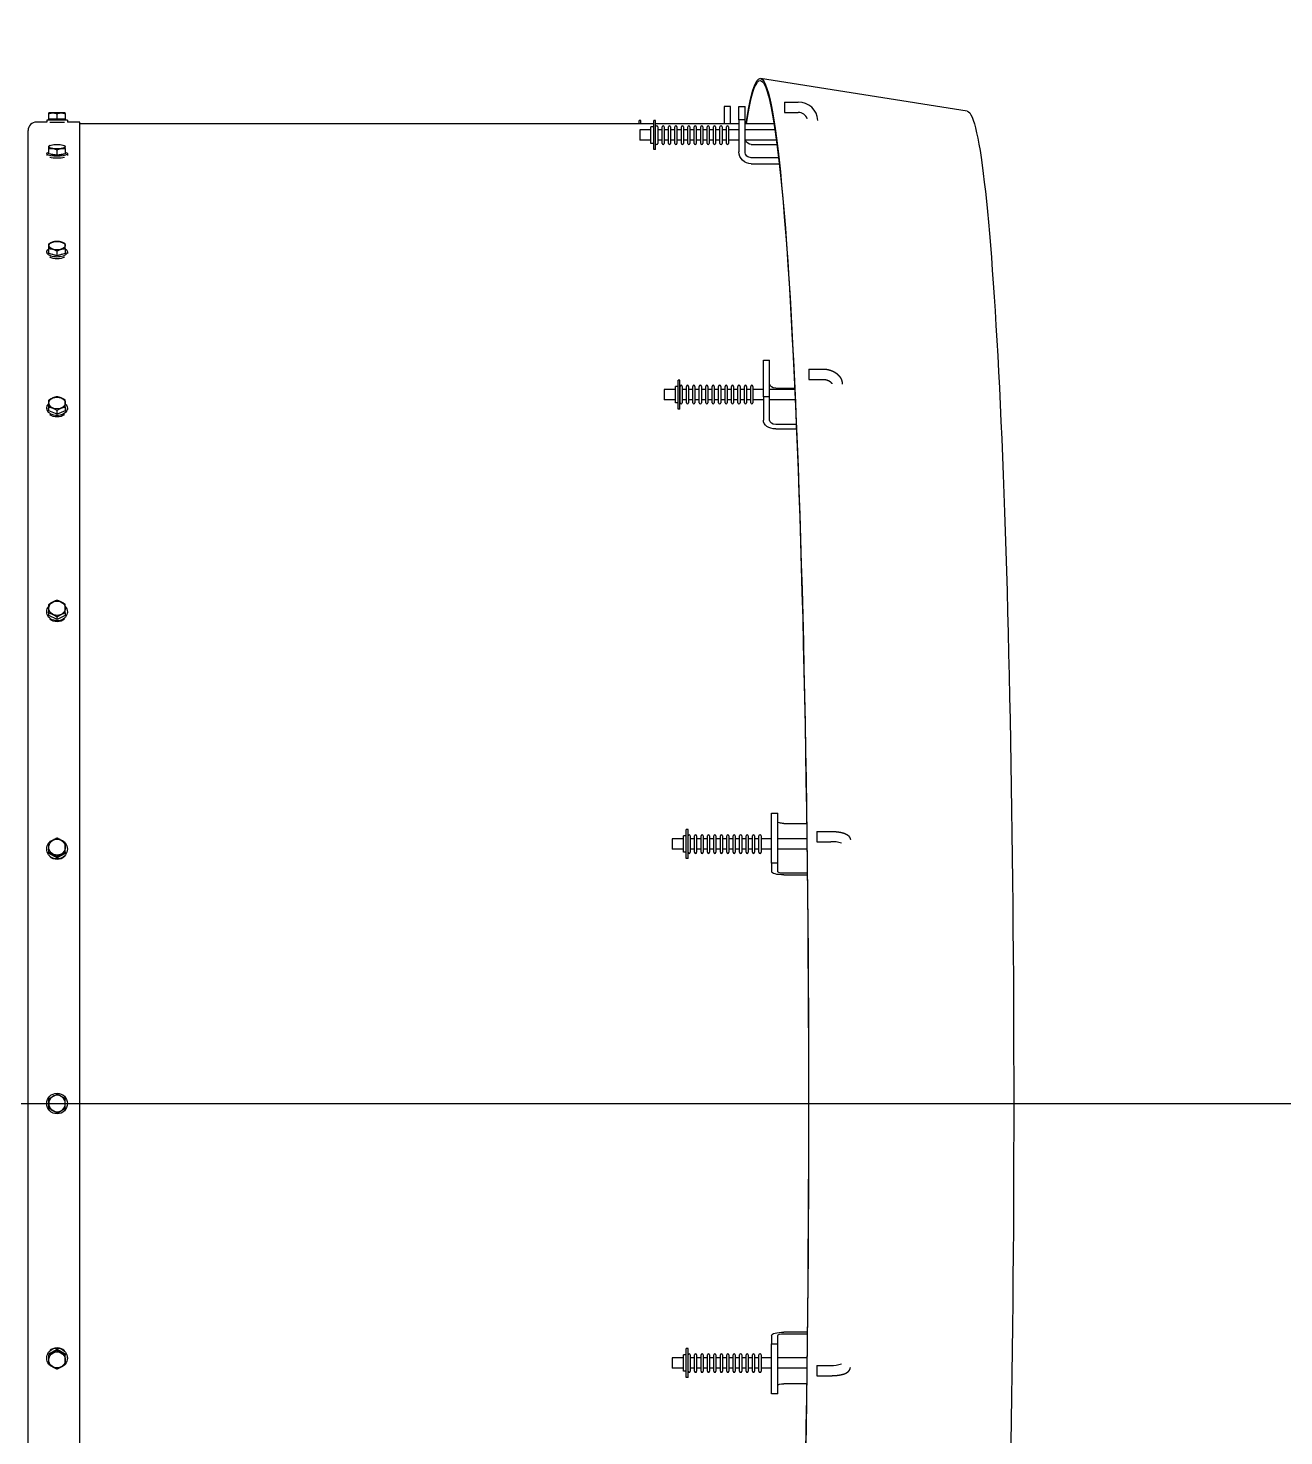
# Model space of a CAD drawing. Header units: millimetres. Extents: x -139278 to 641613, y -260926 to 217780.
# Drawn here: x 50557 to 51165, y 16317 to 16999 of the extents above; entities that cross this region are included whole.
import ezdxf

# ---------------------------------------------------------------- set-up
doc = ezdxf.new("R2010")
doc.units = ezdxf.units.MM

msp = doc.modelspace()

# ---------------------------------------------------------------- linework, layer by layer
for p, q in [((51011.708, 16958.841), (50911.597, 16974.697)), ((50894.028, 16961.131), (50894.028, 16952.814)), ((50897.028, 16961.131), (50894.028, 16961.131)), ((50897.028, 16952.814), (50897.028, 16961.131)), ((50901.12, 16954.661), (50901.12, 16961.131)), ((50901.12, 16961.131), (50904.12, 16961.131)), ((50904.12, 16954.661), (50904.12, 16961.131)), ((50923.146, 16963.294), (50929.853, 16963.294)), ((50923.146, 16963.294), (50923.146, 16958.294)), ((50565.88, 16953.564), (50560.88, 16953.564)), ((50575.88, 16954.551), (50565.88, 16954.551)), ((50565.88, 16954.551), (50565.88, 16953.564)), ((50566.88, 16957.693), (50566.88, 16958.051)), ((50574.88, 16958.051), (50566.88, 16958.051)), ((50566.88, 16955.051), (50566.88, 16957.693)), ((50570.88, 16955.051), (50566.88, 16955.051)), ((50567.309, 16953.551), (50574.451, 16953.551)), ((50567.53, 16955.051), (50567.53, 16954.551)), ((50570.88, 16955.051), (50570.88, 16957.693)), ((50574.88, 16955.051), (50570.88, 16955.051)), ((50574.23, 16955.051), (50574.23, 16954.551)), ((50574.88, 16957.693), (50574.88, 16958.051)), ((50574.88, 16957.693), (50574.88, 16955.051)), ((50575.88, 16954.551), (50575.88, 16953.564)), ((50581.88, 16953.564), (50575.88, 16953.564)), ((50581.88, 16478.314), (50581.88, 16953.564)), ((50852.746, 16952.814), (50852.746, 16954.307)), ((50853.637, 16954.307), (50852.746, 16954.307)), ((50853.637, 16952.814), (50853.637, 16954.307)), ((50859.839, 16954.068), (50859.839, 16954.307)), ((50860.73, 16954.307), (50859.839, 16954.307)), ((50859.839, 16940.234), (50859.839, 16954.068)), ((50860.73, 16954.068), (50860.73, 16954.307)), ((50860.73, 16940.234), (50860.73, 16954.068)), ((50901.12, 16954.661), (50901.12, 16939.206)), ((50904.12, 16954.661), (50901.12, 16954.661)), ((50904.12, 16939.206), (50904.12, 16954.661)), ((50923.146, 16958.294), (50929.853, 16958.294)), ((50556.88, 16478.314), (50556.88, 16949.564)), ((50859.839, 16952.814), (50581.88, 16952.814)), ((50853.085, 16949.771), (50853.085, 16949.686)), ((50858.502, 16949.771), (50853.085, 16949.771)), ((50853.085, 16949.686), (50853.085, 16944.771)), ((50859.839, 16951.271), (50858.502, 16951.271)), ((50858.502, 16951.134), (50858.502, 16951.271)), ((50858.502, 16943.271), (50858.502, 16951.134)), ((50901.12, 16952.814), (50860.73, 16952.814)), ((50860.764, 16949.771), (50860.73, 16949.771)), ((50860.764, 16943.271), (50860.764, 16951.271)), ((50861.764, 16951.271), (50861.764, 16943.271)), ((50863.883, 16949.771), (50861.764, 16949.771)), ((50863.883, 16943.271), (50863.883, 16951.271)), ((50864.883, 16951.271), (50864.883, 16943.271)), ((50867.001, 16949.771), (50864.883, 16949.771)), ((50867.001, 16943.271), (50867.001, 16951.271)), ((50868.001, 16951.271), (50868.001, 16943.271)), ((50870.12, 16949.771), (50868.001, 16949.771)), ((50870.12, 16943.271), (50870.12, 16951.271)), ((50871.12, 16951.271), (50871.12, 16943.271)), ((50873.238, 16949.771), (50871.12, 16949.771)), ((50873.238, 16943.271), (50873.238, 16951.271)), ((50874.238, 16951.271), (50874.238, 16943.271)), ((50876.357, 16949.771), (50874.238, 16949.771)), ((50876.357, 16943.271), (50876.357, 16951.271)), ((50877.357, 16951.271), (50877.357, 16943.271)), ((50879.475, 16949.771), (50877.357, 16949.771)), ((50879.475, 16943.271), (50879.475, 16951.271)), ((50880.475, 16951.271), (50880.475, 16943.271)), ((50882.594, 16949.771), (50880.475, 16949.771)), ((50882.594, 16943.271), (50882.594, 16951.271)), ((50883.594, 16951.271), (50883.594, 16943.271)), ((50885.712, 16949.771), (50883.594, 16949.771)), ((50885.712, 16943.271), (50885.712, 16951.271)), ((50886.712, 16951.271), (50886.712, 16943.271)), ((50888.831, 16949.771), (50886.712, 16949.771)), ((50888.831, 16943.271), (50888.831, 16951.271)), ((50889.831, 16951.271), (50889.831, 16943.271)), ((50891.949, 16949.771), (50889.831, 16949.771)), ((50891.949, 16943.271), (50891.949, 16951.271)), ((50892.949, 16951.271), (50892.949, 16943.271)), ((50895.068, 16949.771), (50892.949, 16949.771)), ((50895.068, 16943.271), (50895.068, 16951.271)), ((50896.068, 16951.271), (50896.068, 16943.271)), ((50901.12, 16949.771), (50896.068, 16949.771)), ((50918.135, 16952.814), (50904.12, 16952.814)), ((50918.596, 16949.771), (50904.12, 16949.771)), ((50567.337, 16942.185), (50566.88, 16941.959)), ((50566.88, 16941.704), (50566.88, 16941.959)), ((50566.88, 16940.76), (50566.88, 16941.704)), ((50566.88, 16938.208), (50566.88, 16940.76)), ((50570.88, 16937.611), (50570.88, 16940.163)), ((50574.423, 16942.185), (50574.88, 16941.959)), ((50574.88, 16941.704), (50574.88, 16941.959)), ((50574.88, 16940.76), (50574.88, 16941.704)), ((50574.88, 16940.76), (50574.88, 16938.208)), ((50858.502, 16944.771), (50853.085, 16944.771)), ((50859.839, 16943.271), (50858.502, 16943.271)), ((50860.73, 16940.234), (50859.839, 16940.234)), ((50860.764, 16944.771), (50860.73, 16944.771)), ((50863.883, 16944.771), (50861.764, 16944.771)), ((50867.001, 16944.771), (50864.883, 16944.771)), ((50870.12, 16944.771), (50868.001, 16944.771)), ((50873.238, 16944.771), (50871.12, 16944.771)), ((50876.357, 16944.771), (50874.238, 16944.771)), ((50879.475, 16944.771), (50877.357, 16944.771)), ((50882.594, 16944.771), (50880.475, 16944.771)), ((50885.712, 16944.771), (50883.594, 16944.771)), ((50888.831, 16944.771), (50886.712, 16944.771)), ((50891.949, 16944.771), (50889.831, 16944.771)), ((50895.068, 16944.771), (50892.949, 16944.771)), ((50901.12, 16944.771), (50896.068, 16944.771)), ((50919.289, 16944.771), (50904.12, 16944.771)), ((50907.12, 16942.779), (50919.547, 16942.779)), ((50565.88, 16938.323), (50565.88, 16937.37)), ((50570.88, 16937.611), (50566.88, 16938.208)), ((50574.88, 16938.208), (50570.88, 16937.611)), ((50575.88, 16938.323), (50575.88, 16937.37)), ((50920.327, 16936.308), (50907.12, 16936.308)), ((50907.12, 16933.41), (50920.651, 16933.41)), ((50566.88, 16893.778), (50566.88, 16894.624)), ((50566.88, 16892.312), (50566.88, 16893.778)), ((50566.88, 16890.024), (50566.88, 16892.312)), ((50574.88, 16893.778), (50574.88, 16894.624)), ((50574.88, 16892.312), (50574.88, 16893.778)), ((50574.88, 16892.312), (50574.88, 16890.024)), ((50565.88, 16890.747), (50565.88, 16889.892)), ((50570.88, 16888.87), (50566.88, 16890.024)), ((50570.88, 16888.87), (50570.88, 16891.158)), ((50574.88, 16890.024), (50570.88, 16888.87)), ((50575.88, 16890.747), (50575.88, 16889.892)), ((50912.94, 16820.553), (50912.94, 16838.231)), ((50912.94, 16838.231), (50915.94, 16838.231)), ((50915.94, 16820.553), (50915.94, 16838.231)), ((50934.966, 16834.014), (50934.966, 16829.014)), ((50934.966, 16834.014), (50941.673, 16834.014)), ((50864.905, 16824.114), (50864.905, 16823.382)), ((50870.322, 16824.114), (50864.905, 16824.114)), ((50870.322, 16824.442), (50870.322, 16825.614)), ((50871.659, 16825.614), (50870.322, 16825.614)), ((50870.322, 16817.614), (50870.322, 16824.442)), ((50871.659, 16826.59), (50871.659, 16828.651)), ((50872.55, 16828.651), (50871.659, 16828.651)), ((50871.659, 16814.577), (50871.659, 16826.59)), ((50872.55, 16826.59), (50872.55, 16828.651)), ((50872.55, 16814.577), (50872.55, 16826.59)), ((50872.584, 16824.114), (50872.55, 16824.114)), ((50872.584, 16817.614), (50872.584, 16825.614)), ((50873.584, 16825.614), (50873.584, 16817.614)), ((50875.703, 16824.114), (50873.584, 16824.114)), ((50875.703, 16817.614), (50875.703, 16825.614)), ((50876.703, 16825.614), (50876.703, 16817.614)), ((50878.821, 16824.114), (50876.703, 16824.114)), ((50878.821, 16817.614), (50878.821, 16825.614)), ((50879.821, 16825.614), (50879.821, 16817.614)), ((50881.94, 16824.114), (50879.821, 16824.114)), ((50881.94, 16817.614), (50881.94, 16825.614)), ((50882.94, 16825.614), (50882.94, 16817.614)), ((50885.058, 16824.114), (50882.94, 16824.114)), ((50885.058, 16817.614), (50885.058, 16825.614)), ((50886.058, 16825.614), (50886.058, 16817.614)), ((50888.177, 16824.114), (50886.058, 16824.114)), ((50888.177, 16817.614), (50888.177, 16825.614)), ((50889.177, 16825.614), (50889.177, 16817.614)), ((50891.295, 16824.114), (50889.177, 16824.114)), ((50891.295, 16817.614), (50891.295, 16825.614)), ((50892.295, 16825.614), (50892.295, 16817.614)), ((50894.414, 16824.114), (50892.295, 16824.114)), ((50894.414, 16817.614), (50894.414, 16825.614)), ((50895.414, 16825.614), (50895.414, 16817.614)), ((50897.533, 16824.114), (50895.414, 16824.114)), ((50897.533, 16817.614), (50897.533, 16825.614)), ((50898.533, 16825.614), (50898.533, 16817.614)), ((50900.651, 16824.114), (50898.533, 16824.114)), ((50900.651, 16817.614), (50900.651, 16825.614)), ((50901.651, 16825.614), (50901.651, 16817.614)), ((50903.77, 16824.114), (50901.651, 16824.114)), ((50903.77, 16817.614), (50903.77, 16825.614)), ((50904.77, 16825.614), (50904.77, 16817.614)), ((50906.888, 16824.114), (50904.77, 16824.114)), ((50906.888, 16817.614), (50906.888, 16825.614)), ((50907.888, 16825.614), (50907.888, 16817.614)), ((50912.94, 16824.114), (50907.888, 16824.114)), ((50928.151, 16824.114), (50915.94, 16824.114)), ((50918.94, 16824.796), (50928.12, 16824.796)), ((50934.966, 16829.014), (50941.673, 16829.014)), ((50566.88, 16817.539), (50566.88, 16818.921)), ((50566.88, 16815.651), (50566.88, 16817.539)), ((50574.88, 16817.539), (50574.88, 16818.921)), ((50574.88, 16815.651), (50574.88, 16817.539)), ((50864.905, 16823.382), (50864.905, 16819.114)), ((50870.322, 16819.114), (50864.905, 16819.114)), ((50871.659, 16817.614), (50870.322, 16817.614)), ((50872.584, 16819.114), (50872.55, 16819.114)), ((50875.703, 16819.114), (50873.584, 16819.114)), ((50878.821, 16819.114), (50876.703, 16819.114)), ((50881.94, 16819.114), (50879.821, 16819.114)), ((50885.058, 16819.114), (50882.94, 16819.114)), ((50888.177, 16819.114), (50886.058, 16819.114)), ((50891.295, 16819.114), (50889.177, 16819.114)), ((50894.414, 16819.114), (50892.295, 16819.114)), ((50897.533, 16819.114), (50895.414, 16819.114)), ((50900.651, 16819.114), (50898.533, 16819.114)), ((50903.77, 16819.114), (50901.651, 16819.114)), ((50906.888, 16819.114), (50904.77, 16819.114)), ((50912.94, 16819.114), (50907.888, 16819.114)), ((50912.94, 16820.553), (50912.94, 16809.24)), ((50915.94, 16820.553), (50912.94, 16820.553)), ((50915.94, 16809.24), (50915.94, 16820.553)), ((50928.378, 16819.114), (50915.94, 16819.114)), ((50565.88, 16815.064), (50565.88, 16814.366)), ((50566.88, 16813.783), (50566.88, 16815.651)), ((50570.88, 16812.151), (50566.88, 16813.783)), ((50570.88, 16812.151), (50570.88, 16814.019)), ((50574.88, 16813.783), (50570.88, 16812.151)), ((50574.88, 16815.651), (50574.88, 16813.783)), ((50575.88, 16815.064), (50575.88, 16814.366)), ((50872.55, 16814.577), (50871.659, 16814.577)), ((50928.897, 16807.118), (50918.94, 16807.118)), ((50918.94, 16804.997), (50928.985, 16804.997)), ((50565.88, 16716.432), (50565.88, 16715.939)), ((50566.88, 16718.182), (50566.88, 16720.005)), ((50566.88, 16716.001), (50566.88, 16718.182)), ((50566.88, 16714.68), (50566.88, 16716.001)), ((50574.88, 16718.182), (50574.88, 16720.005)), ((50574.88, 16716.001), (50574.88, 16718.182)), ((50574.88, 16716.001), (50574.88, 16714.68)), ((50575.88, 16716.432), (50575.88, 16715.939)), ((50570.88, 16712.681), (50566.88, 16714.68)), ((50574.88, 16714.68), (50570.88, 16712.681)), ((50570.88, 16712.681), (50570.88, 16714.002)), ((50916.88, 16594.743), (50916.88, 16618.891)), ((50916.88, 16618.891), (50919.88, 16618.891)), ((50919.88, 16594.743), (50919.88, 16618.891)), ((50922.88, 16613.974), (50933.892, 16613.974)), ((50874.262, 16606.47), (50868.845, 16606.47)), ((50868.845, 16606.47), (50868.845, 16604.617)), ((50875.599, 16607.97), (50874.262, 16607.97)), ((50874.262, 16605.006), (50874.262, 16607.97)), ((50876.49, 16611.007), (50875.599, 16611.007)), ((50875.599, 16605.792), (50875.599, 16611.007)), ((50875.599, 16596.934), (50875.599, 16605.792)), ((50876.49, 16605.792), (50876.49, 16611.007)), ((50876.524, 16606.47), (50876.49, 16606.47)), ((50876.49, 16596.934), (50876.49, 16605.792)), ((50876.524, 16599.97), (50876.524, 16607.97)), ((50877.524, 16607.97), (50877.524, 16599.97)), ((50879.643, 16606.47), (50877.524, 16606.47)), ((50879.643, 16599.97), (50879.643, 16607.97)), ((50880.643, 16607.97), (50880.643, 16599.97)), ((50882.761, 16606.47), (50880.643, 16606.47)), ((50882.761, 16599.97), (50882.761, 16607.97)), ((50883.761, 16607.97), (50883.761, 16599.97)), ((50885.88, 16606.47), (50883.761, 16606.47)), ((50885.88, 16599.97), (50885.88, 16607.97)), ((50886.88, 16607.97), (50886.88, 16599.97)), ((50888.998, 16606.47), (50886.88, 16606.47)), ((50888.998, 16599.97), (50888.998, 16607.97)), ((50889.998, 16607.97), (50889.998, 16599.97)), ((50892.117, 16606.47), (50889.998, 16606.47)), ((50892.117, 16599.97), (50892.117, 16607.97)), ((50893.117, 16607.97), (50893.117, 16599.97)), ((50895.236, 16606.47), (50893.117, 16606.47)), ((50895.236, 16599.97), (50895.236, 16607.97)), ((50896.236, 16607.97), (50896.236, 16599.97)), ((50898.354, 16606.47), (50896.236, 16606.47)), ((50898.354, 16599.97), (50898.354, 16607.97)), ((50899.354, 16607.97), (50899.354, 16599.97)), ((50901.473, 16606.47), (50899.354, 16606.47)), ((50901.473, 16599.97), (50901.473, 16607.97)), ((50902.473, 16607.97), (50902.473, 16599.97)), ((50904.591, 16606.47), (50902.473, 16606.47)), ((50904.591, 16599.97), (50904.591, 16607.97)), ((50905.591, 16607.97), (50905.591, 16599.97)), ((50907.71, 16606.47), (50905.591, 16606.47)), ((50907.71, 16599.97), (50907.71, 16607.97)), ((50908.71, 16607.97), (50908.71, 16599.97)), ((50910.828, 16606.47), (50908.71, 16606.47)), ((50910.828, 16599.97), (50910.828, 16607.97)), ((50911.828, 16607.97), (50911.828, 16599.97)), ((50916.88, 16606.47), (50911.828, 16606.47)), ((50933.99, 16606.47), (50919.88, 16606.47)), ((50938.906, 16610.094), (50938.906, 16605.094)), ((50938.906, 16610.094), (50945.613, 16610.094)), ((50565.88, 16601.573), (50565.88, 16601.317)), ((50566.88, 16602.479), (50566.88, 16604.619)), ((50566.88, 16600.153), (50566.88, 16602.479)), ((50566.88, 16599.469), (50566.88, 16600.153)), ((50570.88, 16597.24), (50566.88, 16599.469)), ((50574.88, 16599.469), (50570.88, 16597.24)), ((50574.88, 16602.479), (50574.88, 16604.619)), ((50574.88, 16600.153), (50574.88, 16602.479)), ((50574.88, 16600.153), (50574.88, 16599.469)), ((50575.88, 16601.573), (50575.88, 16601.317)), ((50868.845, 16604.617), (50868.845, 16601.47)), ((50874.262, 16601.47), (50868.845, 16601.47)), ((50874.262, 16599.97), (50874.262, 16605.006)), ((50875.599, 16599.97), (50874.262, 16599.97)), ((50876.524, 16601.47), (50876.49, 16601.47)), ((50879.643, 16601.47), (50877.524, 16601.47)), ((50882.761, 16601.47), (50880.643, 16601.47)), ((50885.88, 16601.47), (50883.761, 16601.47)), ((50888.998, 16601.47), (50886.88, 16601.47)), ((50892.117, 16601.47), (50889.998, 16601.47)), ((50895.236, 16601.47), (50893.117, 16601.47)), ((50898.354, 16601.47), (50896.236, 16601.47)), ((50901.473, 16601.47), (50899.354, 16601.47)), ((50904.591, 16601.47), (50902.473, 16601.47)), ((50907.71, 16601.47), (50905.591, 16601.47)), ((50910.828, 16601.47), (50908.71, 16601.47)), ((50916.88, 16601.47), (50911.828, 16601.47)), ((50934.052, 16601.47), (50919.88, 16601.47)), ((50938.906, 16605.094), (50945.613, 16605.094)), ((50570.88, 16597.24), (50570.88, 16597.924)), ((50876.49, 16596.934), (50875.599, 16596.934)), ((50916.88, 16594.743), (50916.88, 16590.602)), ((50919.88, 16594.743), (50916.88, 16594.743)), ((50919.88, 16590.602), (50919.88, 16594.743)), ((50934.185, 16589.826), (50922.88, 16589.826)), ((50922.88, 16589.049), (50934.194, 16589.049)), ((50311.567, 16478.314), (51096.616, 16478.314)), ((50556.88, 16007.064), (50556.88, 16478.314)), ((50566.88, 16480.625), (50570.88, 16482.934)), ((50566.88, 16478.314), (50566.88, 16480.625)), ((50566.88, 16476.002), (50566.88, 16478.314)), ((50574.88, 16480.625), (50570.88, 16482.934)), ((50574.88, 16478.314), (50574.88, 16480.625)), ((50574.88, 16476.002), (50574.88, 16478.314)), ((50581.88, 16003.064), (50581.88, 16478.314)), ((51096.616, 16478.314), (53486.516, 16478.314)), ((50570.88, 16473.694), (50566.88, 16476.002)), ((50570.88, 16473.694), (50574.88, 16476.002)), ((50934.194, 16367.578), (50922.88, 16367.578)), ((50916.88, 16366.025), (50916.88, 16361.884)), ((50916.88, 16361.884), (50919.88, 16361.884)), ((50916.88, 16337.736), (50916.88, 16361.884)), ((50919.88, 16361.884), (50919.88, 16366.025)), ((50919.88, 16337.736), (50919.88, 16361.884)), ((50922.88, 16366.802), (50934.185, 16366.802)), ((50565.88, 16355.054), (50565.88, 16355.31)), ((50566.88, 16357.158), (50570.88, 16359.388)), ((50566.88, 16357.158), (50566.88, 16356.474)), ((50566.88, 16354.149), (50566.88, 16356.474)), ((50566.88, 16352.008), (50566.88, 16354.149)), ((50570.88, 16359.388), (50570.88, 16358.704)), ((50570.88, 16359.388), (50574.88, 16357.158)), ((50574.88, 16357.158), (50574.88, 16356.474)), ((50574.88, 16354.149), (50574.88, 16356.474)), ((50574.88, 16352.008), (50574.88, 16354.149)), ((50575.88, 16355.054), (50575.88, 16355.31)), ((50868.845, 16355.157), (50868.845, 16352.01)), ((50874.262, 16355.157), (50868.845, 16355.157)), ((50874.262, 16351.622), (50874.262, 16356.657)), ((50875.599, 16356.657), (50874.262, 16356.657)), ((50875.599, 16350.836), (50875.599, 16359.694)), ((50876.49, 16359.694), (50875.599, 16359.694)), ((50876.49, 16350.836), (50876.49, 16359.694)), ((50876.524, 16355.157), (50876.49, 16355.157)), ((50876.524, 16348.657), (50876.524, 16356.657)), ((50877.524, 16356.657), (50877.524, 16348.657)), ((50879.643, 16355.157), (50877.524, 16355.157)), ((50879.643, 16348.657), (50879.643, 16356.657)), ((50880.643, 16356.657), (50880.643, 16348.657)), ((50882.761, 16355.157), (50880.643, 16355.157)), ((50882.761, 16348.657), (50882.761, 16356.657)), ((50883.761, 16356.657), (50883.761, 16348.657)), ((50885.88, 16355.157), (50883.761, 16355.157)), ((50885.88, 16348.657), (50885.88, 16356.657)), ((50886.88, 16356.657), (50886.88, 16348.657)), ((50888.998, 16355.157), (50886.88, 16355.157)), ((50888.998, 16348.657), (50888.998, 16356.657)), ((50889.998, 16356.657), (50889.998, 16348.657)), ((50892.117, 16355.157), (50889.998, 16355.157)), ((50892.117, 16348.657), (50892.117, 16356.657)), ((50893.117, 16356.657), (50893.117, 16348.657)), ((50895.236, 16355.157), (50893.117, 16355.157)), ((50895.236, 16348.657), (50895.236, 16356.657)), ((50896.236, 16356.657), (50896.236, 16348.657)), ((50898.354, 16355.157), (50896.236, 16355.157)), ((50898.354, 16348.657), (50898.354, 16356.657)), ((50899.354, 16356.657), (50899.354, 16348.657)), ((50901.473, 16355.157), (50899.354, 16355.157)), ((50901.473, 16348.657), (50901.473, 16356.657)), ((50902.473, 16356.657), (50902.473, 16348.657)), ((50904.591, 16355.157), (50902.473, 16355.157)), ((50904.591, 16348.657), (50904.591, 16356.657)), ((50905.591, 16356.657), (50905.591, 16348.657)), ((50907.71, 16355.157), (50905.591, 16355.157)), ((50907.71, 16348.657), (50907.71, 16356.657)), ((50908.71, 16356.657), (50908.71, 16348.657)), ((50910.828, 16355.157), (50908.71, 16355.157)), ((50910.828, 16348.657), (50910.828, 16356.657)), ((50911.828, 16356.657), (50911.828, 16348.657)), ((50916.88, 16355.157), (50911.828, 16355.157)), ((50934.052, 16355.157), (50919.88, 16355.157)), ((50868.845, 16352.01), (50868.845, 16350.157)), ((50874.262, 16350.157), (50868.845, 16350.157)), ((50874.262, 16348.657), (50874.262, 16351.622)), ((50875.599, 16348.657), (50874.262, 16348.657)), ((50875.599, 16345.62), (50875.599, 16350.836)), ((50876.49, 16345.62), (50876.49, 16350.836)), ((50876.524, 16350.157), (50876.49, 16350.157)), ((50879.643, 16350.157), (50877.524, 16350.157)), ((50882.761, 16350.157), (50880.643, 16350.157)), ((50885.88, 16350.157), (50883.761, 16350.157)), ((50888.998, 16350.157), (50886.88, 16350.157)), ((50892.117, 16350.157), (50889.998, 16350.157)), ((50895.236, 16350.157), (50893.117, 16350.157)), ((50898.354, 16350.157), (50896.236, 16350.157)), ((50901.473, 16350.157), (50899.354, 16350.157)), ((50904.591, 16350.157), (50902.473, 16350.157)), ((50907.71, 16350.157), (50905.591, 16350.157)), ((50910.828, 16350.157), (50908.71, 16350.157)), ((50916.88, 16350.157), (50911.828, 16350.157)), ((50933.99, 16350.157), (50919.88, 16350.157)), ((50938.906, 16351.534), (50945.613, 16351.534)), ((50938.906, 16351.534), (50938.906, 16346.534)), ((50876.49, 16345.62), (50875.599, 16345.62)), ((50933.892, 16342.654), (50922.88, 16342.654)), ((50938.906, 16346.534), (50945.613, 16346.534)), ((50919.88, 16337.736), (50916.88, 16337.736))]:
    msp.add_line(p, q)
msp.add_circle((50570.88, 16478.314), 5)
for centre, radius, start, end in [((50929.964, 16953.9), 9.394, 3.051047, 90.676851), ((50560.88, 16949.564), 4, 90, 180), ((50929.927, 16953.827), 4.467, 17.036027, 90.95707), ((50861.264, 16951.271), 0.5, 0, 180), ((50864.383, 16951.271), 0.5, 0, 180), ((50867.501, 16951.271), 0.5, 0, 180), ((50870.62, 16951.271), 0.5, 0, 180), ((50873.738, 16951.271), 0.5, 0, 180), ((50876.857, 16951.271), 0.5, 0, 180), ((50879.975, 16951.271), 0.5, 0, 180), ((50883.094, 16951.271), 0.5, 0, 180), ((50886.212, 16951.271), 0.5, 0, 180), ((50889.331, 16951.271), 0.5, 0, 180), ((50892.449, 16951.271), 0.5, 0, 180), ((50895.568, 16951.271), 0.5, 0, 180), ((50861.264, 16943.271), 0.5, 180, 0), ((50864.383, 16943.271), 0.5, 180, 0), ((50867.501, 16943.271), 0.5, 180, 0), ((50870.62, 16943.271), 0.5, 180, 0), ((50873.738, 16943.271), 0.5, 180, 0), ((50876.857, 16943.271), 0.5, 180, 0), ((50879.975, 16943.271), 0.5, 180, 0), ((50883.094, 16943.271), 0.5, 180, 0), ((50886.212, 16943.271), 0.5, 180, 0), ((50889.331, 16943.271), 0.5, 180, 0), ((50892.449, 16943.271), 0.5, 180, 0), ((50895.568, 16943.271), 0.5, 180, 0), ((50873.084, 16825.614), 0.5, 0, 180), ((50876.203, 16825.614), 0.5, 0, 180), ((50879.321, 16825.614), 0.5, 0, 180), ((50882.44, 16825.614), 0.5, 0, 180), ((50885.558, 16825.614), 0.5, 0, 180), ((50888.677, 16825.614), 0.5, 0, 180), ((50891.795, 16825.614), 0.5, 0, 180), ((50894.914, 16825.614), 0.5, 0, 180), ((50898.033, 16825.614), 0.5, 0, 180), ((50901.151, 16825.614), 0.5, 0, 180), ((50904.27, 16825.614), 0.5, 0, 180), ((50907.388, 16825.614), 0.5, 0, 180), ((50873.084, 16817.614), 0.5, 180, 0), ((50876.203, 16817.614), 0.5, 180, 0), ((50879.321, 16817.614), 0.5, 180, 0), ((50882.44, 16817.614), 0.5, 180, 0), ((50885.558, 16817.614), 0.5, 180, 0), ((50888.677, 16817.614), 0.5, 180, 0), ((50891.795, 16817.614), 0.5, 180, 0), ((50894.914, 16817.614), 0.5, 180, 0), ((50898.033, 16817.614), 0.5, 180, 0), ((50901.151, 16817.614), 0.5, 180, 0), ((50904.27, 16817.614), 0.5, 180, 0), ((50907.388, 16817.614), 0.5, 180, 0), ((50877.024, 16607.97), 0.5, 0, 180), ((50880.143, 16607.97), 0.5, 0, 180), ((50883.261, 16607.97), 0.5, 0, 180), ((50886.38, 16607.97), 0.5, 0, 180), ((50889.498, 16607.97), 0.5, 0, 180), ((50892.617, 16607.97), 0.5, 0, 180), ((50895.736, 16607.97), 0.5, 0, 180), ((50898.854, 16607.97), 0.5, 0, 180), ((50901.973, 16607.97), 0.5, 0, 180), ((50905.091, 16607.97), 0.5, 0, 180), ((50908.21, 16607.97), 0.5, 0, 180), ((50911.328, 16607.97), 0.5, 0, 180), ((50877.024, 16599.97), 0.5, 180, 0), ((50880.143, 16599.97), 0.5, 180, 0), ((50883.261, 16599.97), 0.5, 180, 0), ((50886.38, 16599.97), 0.5, 180, 0), ((50889.498, 16599.97), 0.5, 180, 0), ((50892.617, 16599.97), 0.5, 180, 0), ((50895.736, 16599.97), 0.5, 180, 0), ((50898.854, 16599.97), 0.5, 180, 0), ((50901.973, 16599.97), 0.5, 180, 0), ((50905.091, 16599.97), 0.5, 180, 0), ((50908.21, 16599.97), 0.5, 180, 0), ((50911.328, 16599.97), 0.5, 180, 0), ((50946.315, 16591.707), 13.405, 70.658307, 93.001616), ((50570.88, 16478.314), 4, 0, 180), ((50570.88, 16478.314), 4, 180, 0), ((50877.024, 16356.657), 0.5, 0, 180), ((50880.143, 16356.657), 0.5, 0, 180), ((50883.261, 16356.657), 0.5, 0, 180), ((50886.38, 16356.657), 0.5, 0, 180), ((50889.498, 16356.657), 0.5, 0, 180), ((50892.617, 16356.657), 0.5, 0, 180), ((50895.736, 16356.657), 0.5, 0, 180), ((50898.854, 16356.657), 0.5, 0, 180), ((50901.973, 16356.657), 0.5, 0, 180), ((50905.091, 16356.657), 0.5, 0, 180), ((50908.21, 16356.657), 0.5, 0, 180), ((50911.328, 16356.657), 0.5, 0, 180), ((50877.024, 16348.657), 0.5, 180, 0), ((50880.143, 16348.657), 0.5, 180, 0), ((50883.261, 16348.657), 0.5, 180, 0), ((50886.38, 16348.657), 0.5, 180, 0), ((50889.498, 16348.657), 0.5, 180, 0), ((50892.617, 16348.657), 0.5, 180, 0), ((50895.736, 16348.657), 0.5, 180, 0), ((50898.854, 16348.657), 0.5, 180, 0), ((50901.973, 16348.657), 0.5, 180, 0), ((50905.091, 16348.657), 0.5, 180, 0), ((50908.21, 16348.657), 0.5, 180, 0), ((50911.328, 16348.657), 0.5, 180, 0), ((50946.315, 16364.921), 13.405, 266.998384, 289.341693)]:
    msp.add_arc(centre, radius, start, end)
at = {"extrusion": (0, 0, -1)}
for centre, major_axis, ratio, start_param, end_param in [((50911.422, 16478.314), (0, 496.397), 0.0471601, 5.9850568, 7.8539816), ((50911.423, 16478.314), (0, 495.385), 0.0471601, 5.9917817, 7.8539816), ((51011.539, 16478.314), (0, 480.541), 0.0471601, 0.0074693, 1.5707963), ((50570.88, 16941.704), (4, 0), 0.258819, 3.1415927, 6.2831853), ((50570.88, 16941.704), (4, 0), 0.258819, 0, 3.1415927), ((50907.12, 16945.676), (-3, 0), 0.9659258, 4.712389, 5.9653422), ((50570.88, 16938.323), (5, 0), 0.258819, 0, 3.7850938), ((50570.88, 16937.357), (-5, 0), 0.258819, 3.9169902, 5.5077878), ((50570.88, 16938.323), (3.35, 0), 0.258819, 0.2690195, 2.8725732), ((50570.88, 16938.323), (5, 0), 0.258819, 5.6396842, 6.2831853), ((50907.12, 16939.206), (6, 0), 0.9659258, 1.5707963, 3.1415927), ((50907.12, 16939.206), (3, 0), 0.9659258, 1.5707963, 3.1415927), ((50570.88, 16890.747), (-5, 0), 0.5, 3.1415927, 6.9266864), ((50570.88, 16893.778), (-4, 0), 0.5, 6.2831853, 9.424778), ((50570.88, 16893.778), (-4, 0), 0.5, 3.1415927, 6.2831853), ((50570.88, 16890.747), (-5, 0), 0.5, 2.4980915, 3.1415927), ((50570.88, 16889.881), (5, 0), 0.5, 0.7753975, 2.3661952), ((50570.88, 16890.747), (3.35, 0), 0.5, 1.8510217, 2.3373196), ((50570.88, 16890.747), (-3.35, 0), 0.5, 3.9458657, 4.4321636), ((50918.94, 16826.917), (-3, 0), 0.7071068, 4.712389, 6.2831853), ((50570.88, 16815.064), (5, 0), 0.7071068, 0, 3.7850938), ((50570.88, 16817.539), (-4, 0), 0.7071068, 6.2831853, 9.424778), ((50570.88, 16817.539), (-4, 0), 0.7071068, 3.1415927, 6.2831853), ((50570.88, 16815.064), (5, 0), 0.7071068, 5.6396842, 6.2831853), ((50570.88, 16814.357), (-5, 0), 0.7071068, 3.9169902, 5.5077878), ((50918.94, 16809.24), (-6, 0), 0.7071068, 4.712389, 6.2831853), ((50918.94, 16809.24), (-3, 0), 0.7071068, 4.712389, 6.2831853), ((50570.88, 16718.182), (-4, 0), 0.8660254, 6.2831853, 9.424778), ((50570.88, 16716.432), (-5, 0), 0.8660254, 3.1415927, 6.9266864), ((50570.88, 16718.182), (-4, 0), 0.8660254, 3.1415927, 6.2831853), ((50570.88, 16716.432), (5, 0), 0.8660254, 5.6396842, 6.2831853), ((50570.88, 16715.932), (-5, 0), 0.8660254, 3.9169902, 5.5077878), ((50922.88, 16614.75), (3, 0), 0.258819, 1.5707963, 3.1415927), ((50570.88, 16602.479), (-4, 0), 0.9659258, 6.2831853, 9.424778), ((50570.88, 16601.573), (5, 0), 0.9659258, 3.872056, 4.4735747), ((50570.88, 16601.573), (5, 0), 0.9659258, 4.9512033, 5.552722), ((50570.88, 16601.573), (-5, 0), 0.9659258, 3.1415927, 6.9266864), ((50570.88, 16602.479), (-4, 0), 0.9659258, 3.1415927, 6.2831853), ((50570.88, 16601.573), (5, 0), 0.9659258, 5.6396842, 6.2831853), ((50570.88, 16601.314), (5, 0), 0.9659258, 0.7753975, 2.3661952), ((50922.88, 16590.602), (6, 0), 0.258819, 1.5707963, 3.1415927), ((50922.88, 16590.602), (3, 0), 0.258819, 1.5707963, 3.1415927), ((50911.422, 16478.314), (0, 496.397), 0.0471601, 1.5707963, 3.4397212), ((50911.423, 16478.314), (0, 495.385), 0.0471601, 1.5707963, 3.4329962), ((51011.539, 16478.314), (0, 480.541), 0.0471601, 1.5707963, 3.1341234), ((50922.88, 16366.025), (-6, 0), 0.258819, 6.2831853, 7.8539816), ((50570.88, 16355.054), (5, 0), 0.9659258, 2.4980915, 6.2831853), ((50922.88, 16366.025), (-3, 0), 0.258819, 6.2831853, 7.8539816), ((50570.88, 16354.149), (-4, 0), 0.9659258, 6.2831853, 9.424778), ((50570.88, 16354.149), (-4, 0), 0.9659258, 3.1415927, 6.2831853), ((50570.88, 16355.313), (5, 0), 0.9659258, 3.9169902, 5.5077878), ((50570.88, 16355.054), (-5, 0), 0.9659258, 3.1415927, 3.7850938), ((50570.88, 16355.054), (-5, 0), 0.9659258, 4.9512033, 5.552722), ((50570.88, 16355.054), (-5, 0), 0.9659258, 3.872056, 4.4735747), ((50922.88, 16341.877), (-3, 0), 0.258819, 6.2831853, 7.8539816)]:
    msp.add_ellipse(centre, major_axis=major_axis, ratio=ratio, start_param=start_param, end_param=end_param, dxfattribs=at)
for points in [[(50566.88, 16957.693), (50568.88, 16958.359), (50570.88, 16957.693)], [(50570.88, 16957.693), (50572.88, 16958.359), (50574.88, 16957.693)], [(50566.88, 16940.76), (50568.88, 16941.105), (50570.88, 16940.163)], [(50570.88, 16940.163), (50572.88, 16941.105), (50574.88, 16940.76)], [(50570.88, 16895.778), (50568.88, 16895.778), (50566.88, 16894.624)], [(50566.88, 16892.312), (50568.88, 16892.312), (50570.88, 16891.158)], [(50574.88, 16894.624), (50572.88, 16895.778), (50570.88, 16895.778)], [(50570.88, 16891.158), (50572.88, 16892.312), (50574.88, 16892.312)], [(50570.88, 16820.553), (50568.88, 16820.208), (50566.88, 16818.921)], [(50574.88, 16818.921), (50572.88, 16820.208), (50570.88, 16820.553)], [(50566.88, 16815.651), (50568.88, 16815.306), (50570.88, 16814.019)], [(50570.88, 16814.019), (50572.88, 16815.306), (50574.88, 16815.651)], [(50570.88, 16722.004), (50568.88, 16721.338), (50566.88, 16720.005)], [(50574.88, 16720.005), (50572.88, 16721.338), (50570.88, 16722.004)], [(50566.88, 16716.001), (50568.88, 16715.335), (50570.88, 16714.002)], [(50570.88, 16714.002), (50572.88, 16715.335), (50574.88, 16716.001)], [(50570.88, 16606.849), (50568.88, 16605.906), (50566.88, 16604.619)], [(50574.88, 16604.619), (50572.88, 16605.906), (50570.88, 16606.849)], [(50566.88, 16600.153), (50568.88, 16599.211), (50570.88, 16597.924)], [(50570.88, 16597.924), (50572.88, 16599.211), (50574.88, 16600.153)], [(50570.88, 16358.704), (50568.88, 16357.417), (50566.88, 16356.474)], [(50574.88, 16356.474), (50572.88, 16357.417), (50570.88, 16358.704)], [(50566.88, 16352.008), (50568.88, 16350.721), (50570.88, 16349.779)], [(50570.88, 16349.779), (50572.88, 16350.721), (50574.88, 16352.008)]]:
    msp.add_rational_spline(points, [0.866137607336, 1, 0.866137607336], degree=2)
for points, knots in [([(50941.673, 16834.014), (50941.894, 16834.012), (50942.116, 16834.006), (50942.337, 16833.996), (50942.558, 16833.982), (50942.778, 16833.964), (50942.998, 16833.942), (50943.217, 16833.917), (50943.436, 16833.887), (50943.654, 16833.853), (50943.871, 16833.816), (50944.087, 16833.774), (50944.302, 16833.729), (50944.516, 16833.679), (50944.728, 16833.626), (50944.939, 16833.569), (50945.148, 16833.508), (50945.356, 16833.443), (50945.562, 16833.374), (50945.766, 16833.301), (50945.969, 16833.224), (50946.169, 16833.144), (50946.367, 16833.059), (50946.564, 16832.971), (50946.758, 16832.878), (50946.949, 16832.782), (50947.138, 16832.681), (50947.325, 16832.577), (50947.509, 16832.469), (50947.685, 16832.36), (50947.859, 16832.247), (50948.029, 16832.131), (50948.197, 16832.011), (50948.361, 16831.887), (50948.523, 16831.759), (50948.681, 16831.628), (50948.835, 16831.493), (50948.987, 16831.354), (50949.134, 16831.211), (50949.278, 16831.065), (50949.417, 16830.915), (50949.553, 16830.761), (50949.684, 16830.604), (50949.799, 16830.459), (50949.91, 16830.311), (50950.017, 16830.16), (50950.12, 16830.007), (50950.22, 16829.85), (50950.315, 16829.691), (50950.405, 16829.53), (50950.491, 16829.366), (50950.573, 16829.199), (50950.65, 16829.03), (50950.722, 16828.858), (50950.789, 16828.685), (50950.851, 16828.509), (50950.908, 16828.331), (50950.957, 16828.162), (50951.001, 16827.991), (50951.041, 16827.818), (50951.075, 16827.644), (50951.104, 16827.47), (50951.128, 16827.294), (50951.147, 16827.118), (50951.161, 16826.941), (50951.169, 16826.764), (50951.172, 16826.617)], [0, 0, 0.0252615, 0.0505229, 0.0757844, 0.1010458, 0.1263073, 0.1515687, 0.1768302, 0.2020916, 0.2273531, 0.2526146, 0.277876, 0.3031375, 0.3283989, 0.3536604, 0.3788663, 0.4040723, 0.4292782, 0.4544842, 0.4796902, 0.5048961, 0.5301021, 0.555308, 0.580514, 0.6057199, 0.6309259, 0.6561319, 0.6813378, 0.7065438, 0.7310524, 0.7555611, 0.7800698, 0.8045784, 0.8290871, 0.8535958, 0.8781044, 0.9026131, 0.9271218, 0.9516304, 0.9761391, 1.0006478, 1.0251564, 1.0496651, 1.0717635, 1.0938619, 1.1159603, 1.1380587, 1.1601572, 1.1822556, 1.204354, 1.2264524, 1.2485508, 1.2706492, 1.2927476, 1.314846, 1.3369444, 1.3590428, 1.3799474, 1.400852, 1.4217566, 1.4426611, 1.4635657, 1.4844703, 1.5053749, 1.5262795, 1.547184, 1.5645751, 1.5645751]), ([(50941.673, 16829.014), (50941.814, 16829.012), (50941.956, 16829.008), (50942.097, 16829.001), (50942.238, 16828.992), (50942.378, 16828.98), (50942.518, 16828.965), (50942.656, 16828.947), (50942.793, 16828.927), (50942.93, 16828.905), (50943.064, 16828.88), (50943.197, 16828.852), (50943.327, 16828.823), (50943.456, 16828.791), (50943.583, 16828.756), (50943.708, 16828.72), (50943.831, 16828.681), (50943.951, 16828.641), (50944.069, 16828.598), (50944.184, 16828.553), (50944.297, 16828.507), (50944.405, 16828.46), (50944.51, 16828.411), (50944.613, 16828.361), (50944.712, 16828.309), (50944.808, 16828.256), (50944.901, 16828.203), (50944.991, 16828.148), (50945.078, 16828.092), (50945.16, 16828.036), (50945.24, 16827.979), (50945.316, 16827.921), (50945.389, 16827.863), (50945.458, 16827.804), (50945.524, 16827.746), (50945.586, 16827.688), (50945.644, 16827.63), (50945.699, 16827.572), (50945.75, 16827.515), (50945.798, 16827.458), (50945.842, 16827.403), (50945.887, 16827.341), (50945.929, 16827.281), (50945.966, 16827.223), (50945.999, 16827.165), (50946.029, 16827.11), (50946.056, 16827.055), (50946.079, 16827.003), (50946.099, 16826.952), (50946.116, 16826.902), (50946.131, 16826.854), (50946.134, 16826.843)], [0, 0, 0.027094, 0.054188, 0.0812819, 0.1083759, 0.1354699, 0.1625639, 0.1896579, 0.2167519, 0.2438458, 0.2709398, 0.2978607, 0.3247816, 0.3517025, 0.3786234, 0.4055443, 0.4324652, 0.4593861, 0.486307, 0.5132279, 0.5401488, 0.5667187, 0.5932886, 0.6198584, 0.6464283, 0.6729982, 0.699568, 0.7261379, 0.7527078, 0.7792776, 0.8058475, 0.8326194, 0.8593913, 0.8861632, 0.9129351, 0.939707, 0.9664789, 0.9932508, 1.0200227, 1.0467946, 1.0735665, 1.1035302, 1.133494, 1.1634577, 1.1934214, 1.2233851, 1.2533488, 1.2833125, 1.3132762, 1.3432399, 1.3732036, 1.3805331, 1.3805331]), ([(50945.613, 16610.094), (50945.817, 16610.093), (50946.021, 16610.091), (50946.225, 16610.087), (50946.429, 16610.083), (50946.632, 16610.076), (50946.835, 16610.068), (50947.037, 16610.059), (50947.238, 16610.049), (50947.438, 16610.037), (50947.637, 16610.023), (50947.836, 16610.008), (50948.033, 16609.992), (50948.229, 16609.975), (50948.414, 16609.957), (50948.597, 16609.937), (50948.779, 16609.917), (50948.96, 16609.895), (50949.139, 16609.872), (50949.317, 16609.848), (50949.493, 16609.822), (50949.667, 16609.795), (50949.839, 16609.767), (50950.01, 16609.737), (50950.179, 16609.707), (50950.346, 16609.675), (50950.511, 16609.641), (50950.674, 16609.606), (50950.853, 16609.566), (50951.03, 16609.523), (50951.205, 16609.479), (50951.377, 16609.433), (50951.547, 16609.385), (50951.715, 16609.335), (50951.88, 16609.282), (50952.043, 16609.227), (50952.204, 16609.17), (50952.364, 16609.109), (50952.521, 16609.046), (50952.677, 16608.978), (50952.832, 16608.907), (50952.985, 16608.832), (50953.136, 16608.752), (50953.287, 16608.667), (50953.438, 16608.575), (50953.588, 16608.475), (50953.739, 16608.366), (50953.891, 16608.246), (50954.042, 16608.114), (50954.194, 16607.967), (50954.273, 16607.882), (50954.352, 16607.793), (50954.43, 16607.697), (50954.507, 16607.596), (50954.583, 16607.489), (50954.656, 16607.375), (50954.717, 16607.272), (50954.775, 16607.164), (50954.831, 16607.05), (50954.883, 16606.932), (50954.931, 16606.808), (50954.974, 16606.68), (50955.013, 16606.548), (50955.045, 16606.411), (50955.072, 16606.272), (50955.084, 16606.191)], [0, 0, 0.0267182, 0.0534364, 0.0801546, 0.1068728, 0.1335909, 0.1603091, 0.1870273, 0.2137455, 0.2404637, 0.2671819, 0.2939001, 0.3206183, 0.3473365, 0.3727368, 0.3981371, 0.4235375, 0.4489378, 0.4743381, 0.4997385, 0.5251388, 0.5505392, 0.5759395, 0.6013398, 0.6267402, 0.6521405, 0.6775409, 0.7029412, 0.7313147, 0.7596882, 0.7880616, 0.8164351, 0.8448086, 0.8731821, 0.9015556, 0.9299291, 0.9583026, 0.986676, 1.0150495, 1.043423, 1.0717965, 1.10017, 1.1281896, 1.1562092, 1.1842289, 1.2122485, 1.2402681, 1.2682878, 1.2963074, 1.324327, 1.339122, 1.3539171, 1.3687121, 1.3835071, 1.3983022, 1.4130972, 1.4258249, 1.4385526, 1.4512803, 1.464008, 1.4767357, 1.4894634, 1.5021911, 1.5149187, 1.5276464, 1.5348112, 1.5348112]), ([(50945.613, 16346.534), (50945.817, 16346.534), (50946.021, 16346.536), (50946.225, 16346.54), (50946.429, 16346.545), (50946.632, 16346.551), (50946.835, 16346.559), (50947.037, 16346.568), (50947.238, 16346.579), (50947.438, 16346.591), (50947.637, 16346.604), (50947.836, 16346.619), (50948.033, 16346.635), (50948.229, 16346.653), (50948.414, 16346.671), (50948.597, 16346.69), (50948.779, 16346.711), (50948.96, 16346.732), (50949.139, 16346.755), (50949.317, 16346.78), (50949.493, 16346.805), (50949.667, 16346.832), (50949.839, 16346.86), (50950.01, 16346.89), (50950.179, 16346.921), (50950.346, 16346.953), (50950.511, 16346.986), (50950.674, 16347.021), (50950.853, 16347.062), (50951.03, 16347.104), (50951.205, 16347.148), (50951.377, 16347.194), (50951.547, 16347.242), (50951.715, 16347.293), (50951.88, 16347.345), (50952.043, 16347.4), (50952.204, 16347.458), (50952.364, 16347.518), (50952.521, 16347.582), (50952.677, 16347.649), (50952.832, 16347.72), (50952.985, 16347.796), (50953.136, 16347.875), (50953.287, 16347.961), (50953.438, 16348.053), (50953.588, 16348.152), (50953.739, 16348.261), (50953.891, 16348.381), (50954.042, 16348.514), (50954.194, 16348.661), (50954.273, 16348.745), (50954.352, 16348.835), (50954.43, 16348.93), (50954.507, 16349.031), (50954.583, 16349.138), (50954.656, 16349.252), (50954.717, 16349.355), (50954.775, 16349.464), (50954.831, 16349.577), (50954.883, 16349.696), (50954.931, 16349.819), (50954.974, 16349.947), (50955.013, 16350.08), (50955.045, 16350.216), (50955.072, 16350.356), (50955.084, 16350.436)], [0, 0, 0.0267182, 0.0534364, 0.0801546, 0.1068728, 0.1335909, 0.1603091, 0.1870273, 0.2137455, 0.2404637, 0.2671819, 0.2939001, 0.3206183, 0.3473365, 0.3727368, 0.3981371, 0.4235375, 0.4489378, 0.4743381, 0.4997385, 0.5251388, 0.5505392, 0.5759395, 0.6013398, 0.6267402, 0.6521405, 0.6775409, 0.7029412, 0.7313147, 0.7596882, 0.7880616, 0.8164351, 0.8448086, 0.8731821, 0.9015556, 0.9299291, 0.9583026, 0.986676, 1.0150495, 1.043423, 1.0717965, 1.10017, 1.1281896, 1.1562092, 1.1842289, 1.2122485, 1.2402681, 1.2682878, 1.2963074, 1.324327, 1.339122, 1.3539171, 1.3687121, 1.3835071, 1.3983022, 1.4130972, 1.4258249, 1.4385526, 1.4512803, 1.464008, 1.4767357, 1.4894634, 1.5021911, 1.5149187, 1.5276464, 1.5348112, 1.5348112])]:
    msp.add_open_spline(points, degree=1, knots=knots)

doc.saveas('drawing.dxf')
